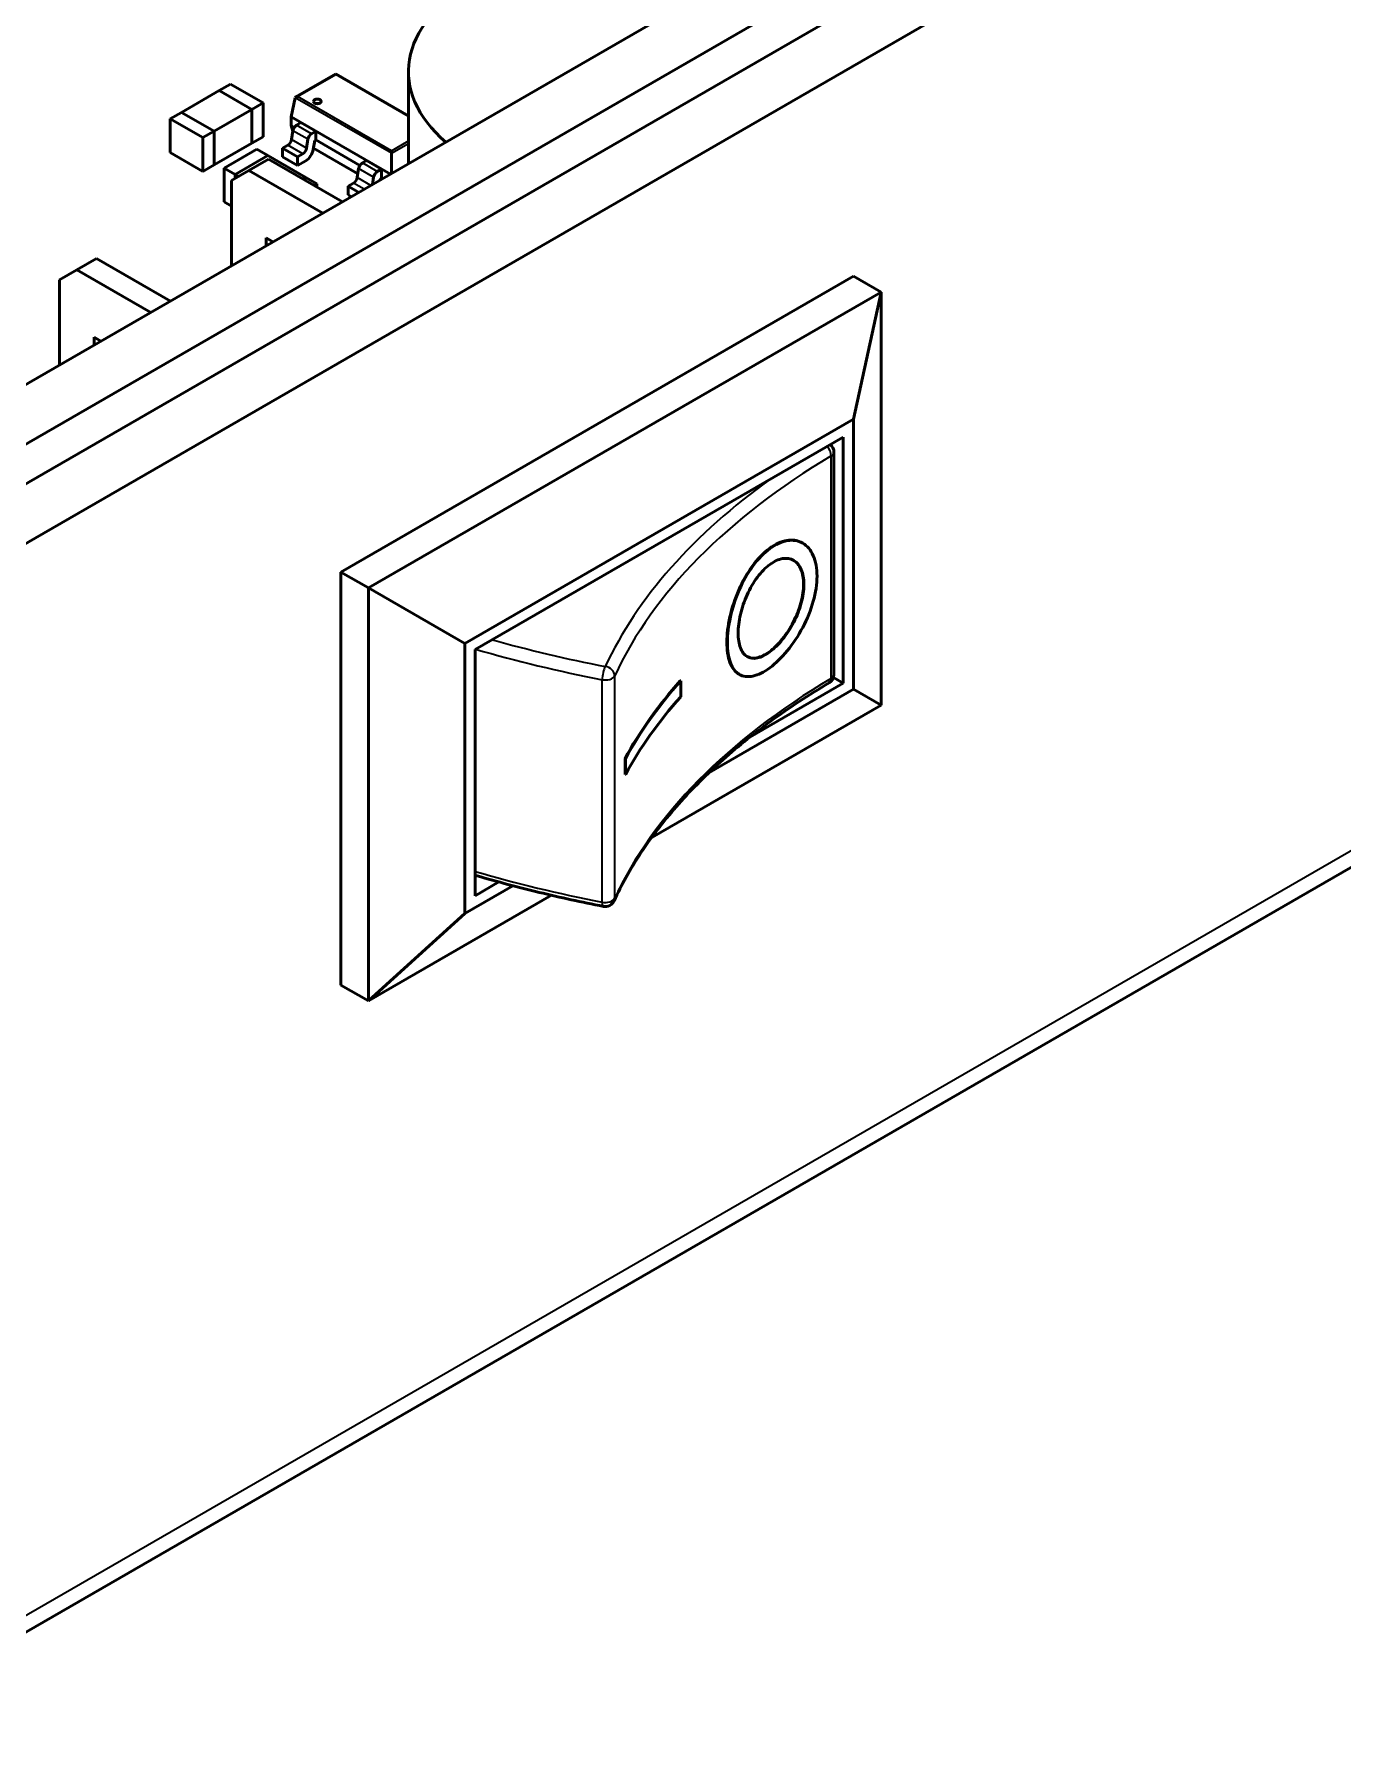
# Model space of a CAD drawing. Header units: millimetres. Extents: x -106 to 841, y -50 to 594.
# Drawn here: x 630.98 to 657.86, y 209.46 to 244.85 of the extents above; entities that cross this region are included whole.
import ezdxf

# ---------------------------------------------------------------- set-up
doc = ezdxf.new("R2010")
doc.units = ezdxf.units.MM
doc.layers.add('Visible (ISO)', color=7, linetype='Continuous', lineweight=50)
doc.layers.add('Visible Narrow (ISO)', color=7, linetype='Continuous', lineweight=35)

msp = doc.modelspace()

# ---------------------------------------------------------------- linework, layer by layer
at = {"layer": 'Visible (ISO)'}
for p, q in [((615.495, 227.593), (677.862, 263.6)), ((615.495, 226.776), (677.862, 262.783)), ((616.556, 226.164), (678.922, 262.171)), ((667.185, 258.66), (619.031, 230.859)), ((634.775, 243.699), (635.004, 243.831)), ((635.004, 243.831), (635.675, 243.444)), ((636.35, 243.567), (637.169, 244.04)), ((637.169, 244.04), (637.169, 244.029)), ((638.665, 243.176), (637.169, 244.04)), ((638.665, 244.088), (638.665, 242.194)), ((633.997, 243.25), (634.774, 243.698)), ((634.774, 243.698), (635.445, 243.311)), ((635.446, 243.311), (634.775, 243.699)), ((634.775, 243.698), (634.775, 243.699)), ((636.25, 243.156), (636.336, 243.552)), ((633.767, 243.117), (633.996, 243.249)), ((633.996, 243.249), (634.667, 242.862)), ((634.668, 242.862), (633.997, 243.25)), ((633.997, 243.249), (633.997, 243.25)), ((635.445, 243.311), (634.668, 242.862)), ((635.445, 242.617), (635.445, 243.311)), ((635.675, 243.444), (635.446, 243.311)), ((635.446, 242.617), (635.446, 243.311)), ((635.675, 242.75), (635.675, 243.444)), ((638.291, 241.978), (636.25, 243.156)), ((636.25, 242.979), (636.25, 243.156)), ((634.438, 242.73), (633.767, 243.117)), ((633.767, 242.423), (633.767, 243.117)), ((634.667, 242.862), (634.438, 242.73)), ((634.667, 242.168), (634.667, 242.862)), ((634.668, 242.168), (634.668, 242.862)), ((636.317, 242.94), (636.25, 242.979)), ((636.25, 242.979), (636.289, 242.866)), ((636.261, 242.69), (636.29, 242.873)), ((636.365, 242.988), (636.453, 243.039)), ((636.761, 242.861), (636.453, 243.039)), ((636.673, 242.811), (636.761, 242.861)), ((636.761, 242.684), (636.761, 242.861)), ((634.438, 242.036), (633.767, 242.423)), ((634.438, 242.036), (634.438, 242.73)), ((635.445, 242.617), (634.668, 242.168)), ((634.875, 242.106), (635.546, 242.493)), ((635.446, 242.617), (635.445, 242.618)), ((635.675, 242.75), (635.446, 242.617)), ((635.546, 242.493), (635.775, 242.361)), ((636.075, 242.511), (636.186, 242.575)), ((636.382, 242.333), (636.075, 242.511)), ((636.075, 242.333), (636.075, 242.511)), ((636.569, 242.512), (636.597, 242.696)), ((636.707, 242.486), (636.736, 242.67)), ((637.623, 241.984), (636.711, 242.511)), ((636.736, 242.67), (636.761, 242.684)), ((637.667, 242.16), (636.761, 242.684)), ((638.314, 242.459), (638.314, 242.41)), ((634.667, 242.168), (634.438, 242.036)), ((634.668, 242.168), (634.667, 242.169)), ((635.104, 241.973), (634.875, 242.106)), ((634.875, 241.412), (634.875, 242.106)), ((635.775, 242.361), (635.104, 241.973)), ((635.104, 241.973), (635.776, 242.36)), ((635.383, 242.055), (635.789, 242.29)), ((635.775, 242.36), (635.775, 242.361)), ((635.776, 242.36), (636.553, 241.912)), ((635.789, 242.29), (637.31, 241.412)), ((636.382, 242.155), (636.075, 242.333)), ((636.382, 242.333), (636.493, 242.397)), ((636.382, 242.155), (636.382, 242.333)), ((636.382, 242.155), (636.556, 242.256)), ((637.612, 241.91), (637.64, 242.094)), ((637.716, 242.209), (637.803, 242.259)), ((638.111, 242.082), (637.803, 242.259)), ((638.023, 242.031), (638.111, 242.082)), ((638.111, 241.904), (638.111, 242.082)), ((638.314, 241.992), (638.314, 242.41)), ((635.029, 241.851), (635.383, 242.055)), ((635.029, 240.095), (635.029, 241.851)), ((635.104, 241.894), (635.104, 241.973)), ((635.173, 241.933), (635.104, 241.973)), ((635.104, 241.894), (635.104, 241.973)), ((635.383, 242.055), (636.903, 241.177)), ((636.553, 241.912), (636.498, 241.88)), ((636.499, 241.88), (636.553, 241.911)), ((636.553, 241.911), (636.553, 241.912)), ((636.553, 241.911), (636.782, 241.779)), ((636.782, 241.779), (636.728, 241.748)), ((636.782, 241.716), (636.782, 241.779)), ((637.425, 241.731), (637.536, 241.795)), ((637.644, 241.605), (637.425, 241.731)), ((637.425, 241.553), (637.425, 241.731)), ((637.925, 241.767), (637.948, 241.916)), ((638.081, 241.857), (638.087, 241.89)), ((638.087, 241.89), (638.111, 241.904)), ((638.137, 241.889), (638.111, 241.904)), ((635.029, 241.322), (634.875, 241.412)), ((637.49, 241.516), (637.425, 241.553)), ((635.736, 240.503), (635.736, 240.667)), ((635.736, 240.667), (635.878, 240.585)), ((631.494, 239.809), (631.847, 240.014)), ((631.847, 240.014), (632.254, 240.248)), ((631.847, 240.014), (633.368, 239.136)), ((632.254, 240.248), (633.774, 239.371)), ((616.349, 203.661), (678.715, 239.668)), ((631.494, 238.054), (631.494, 239.809)), ((647.81, 239.881), (637.274, 233.798)), ((648.376, 239.554), (647.81, 239.881)), ((637.84, 233.471), (648.376, 239.554)), ((648.376, 239.554), (647.81, 236.942)), ((648.376, 239.554), (648.376, 231.063)), ((632.201, 238.462), (632.201, 238.626)), ((632.201, 238.626), (632.342, 238.544)), ((647.81, 236.942), (639.82, 232.328)), ((647.81, 231.389), (647.81, 236.942)), ((647.598, 236.574), (640.032, 232.206)), ((647.598, 231.512), (647.598, 236.574)), ((647.408, 236.266), (647.408, 231.693)), ((646.737, 234.408), (646.744, 234.404)), ((637.274, 233.798), (637.274, 225.306)), ((637.84, 233.471), (637.274, 233.798)), ((637.84, 224.98), (637.84, 233.471)), ((637.84, 233.471), (639.82, 232.328)), ((639.82, 232.328), (639.82, 226.776)), ((640.032, 232.206), (640.032, 227.144)), ((644.25, 231.564), (644.259, 231.562)), ((644.259, 231.562), (644.259, 231.235)), ((645.509, 231.672), (645.501, 231.676)), ((645.677, 230.403), (647.598, 231.512)), ((647.397, 231.628), (647.598, 231.512)), ((644.837, 229.672), (647.81, 231.389)), ((647.81, 231.389), (648.376, 231.063)), ((648.376, 231.063), (643.664, 228.342)), ((643.114, 229.637), (643.114, 229.963)), ((643.114, 229.963), (643.124, 229.962)), ((643.124, 229.635), (643.124, 229.962)), ((643.114, 229.637), (643.124, 229.635)), ((639.82, 226.776), (640.811, 227.349)), ((640.032, 227.144), (640.522, 227.426)), ((641.603, 227.153), (637.84, 224.98)), ((639.82, 226.776), (637.84, 224.98)), ((637.84, 224.98), (637.274, 225.306))]:
    msp.add_line(p, q, dxfattribs=at)
for centre, start, end in [((647.208, 236.266), 0, 51.0894), ((647.208, 231.693), 300.6999, 0), ((642.708, 227.121), 258.9576, 335.0798)]:
    msp.add_arc(centre, 0.2, start, end, dxfattribs=at)
for centre, major_axis, start_param, end_param in [((643.165, 244.088), (-4.5, 0), 4.119831, 6.875744), ((636.382, 243.549), (-0.046, 0), 4.712389, 6.157082), ((636.791, 243.384), (-0.0812, 0), 4.450941, 4.973837), ((636.365, 242.9), (0.0544, 0.0942), 0.785398, 2.160532), ((636.673, 242.722), (0.0544, 0.0942), 0.785398, 2.160532), ((636.186, 242.663), (0.0544, 0.0942), 3.926991, 5.302125), ((636.493, 242.486), (0.0544, 0.0942), 3.926991, 5.302125), ((636.556, 242.434), (0.109, 0.188), 3.926991, 5.302125), ((637.716, 242.12), (0.0544, 0.0942), 0.785398, 2.160532), ((637.536, 241.884), (0.0544, 0.0942), 3.926991, 5.302125), ((638.023, 241.942), (0.0544, 0.0942), 0.785398, 2.160532), ((660.17, 226.866), (-17.879, 0), 5.810667, 5.978464), ((660.17, 226.866), (-17.869, 0), 5.810667, 5.978464), ((660.17, 226.54), (-17.869, 0), 5.810667, 5.978464)]:
    msp.add_ellipse(centre, major_axis=major_axis, ratio=0.57735, start_param=start_param, end_param=end_param, dxfattribs=at)
msp.add_ellipse((636.791, 243.475), major_axis=(-0.0812, 0), ratio=0.57735, dxfattribs=at)
for points, knots in [([(646.737, 234.408), (646.649, 234.452), (646.55, 234.466), (646.442, 234.448), (646.324, 234.429), (646.204, 234.374), (646.081, 234.283), (645.959, 234.193), (645.844, 234.073), (645.735, 233.926), (645.627, 233.778), (645.533, 233.613), (645.453, 233.431), (645.374, 233.249), (645.313, 233.065), (645.271, 232.878), (645.229, 232.692), (645.208, 232.517), (645.208, 232.355)], [0.1299165, 0.1299165, 0.1299165, 0.1299165, 0.1875, 0.1875, 0.1875, 0.25, 0.25, 0.25, 0.3125, 0.3125, 0.3125, 0.375, 0.375, 0.375, 0.4375, 0.4375, 0.4375, 0.5, 0.5, 0.5, 0.5]), ([(645.217, 232.351), (645.217, 232.514), (645.238, 232.688), (645.322, 233.062), (645.382, 233.246), (645.542, 233.609), (645.635, 233.775), (645.852, 234.07), (645.967, 234.189), (646.212, 234.37), (646.332, 234.425), (646.567, 234.463), (646.673, 234.446), (646.859, 234.338), (646.932, 234.252), (647.035, 234.016), (647.061, 233.876), (647.061, 233.714)], [0.5, 0.5, 0.5, 0.5, 0.5625, 0.5625, 0.625, 0.625, 0.6875, 0.6875, 0.75, 0.75, 0.8125, 0.8125, 0.875, 0.875, 0.9375, 0.9375, 1, 1, 1, 1]), ([(645.439, 232.543), (645.439, 232.662), (645.455, 232.79), (645.519, 233.063), (645.564, 233.198), (645.684, 233.463), (645.754, 233.584), (645.915, 233.8), (646, 233.887), (646.179, 234.019), (646.267, 234.06), (646.438, 234.089), (646.514, 234.077), (646.648, 233.999), (646.7, 233.936), (646.774, 233.764), (646.792, 233.662), (646.792, 233.543)], [0.5, 0.5, 0.5, 0.5, 0.5625, 0.5625, 0.625, 0.625, 0.6875, 0.6875, 0.75, 0.75, 0.8125, 0.8125, 0.875, 0.875, 0.9375, 0.9375, 1, 1, 1, 1]), ([(646.557, 234.05), (646.563, 234.047), (646.568, 234.044), (646.573, 234.041), (646.64, 234.002), (646.693, 233.94), (646.73, 233.854), (646.766, 233.768), (646.785, 233.666), (646.785, 233.547)], [0.8700697, 0.8700697, 0.8700697, 0.8700697, 0.875, 0.875, 0.875, 0.9375, 0.9375, 0.9375, 1, 1, 1, 1]), ([(647.061, 233.714), (647.061, 233.551), (647.035, 233.379), (646.932, 233.014), (646.859, 232.835), (646.673, 232.484), (646.567, 232.325), (646.332, 232.038), (646.212, 231.921), (645.967, 231.74), (645.852, 231.683), (645.635, 231.636), (645.542, 231.648), (645.382, 231.744), (645.322, 231.824), (645.238, 232.051), (645.217, 232.189), (645.217, 232.351)], [0, 0, 0, 0, 0.0625, 0.0625, 0.125, 0.125, 0.1875, 0.1875, 0.25, 0.25, 0.3125, 0.3125, 0.375, 0.375, 0.4375, 0.4375, 0.5, 0.5, 0.5, 0.5]), ([(646.792, 233.543), (646.792, 233.424), (646.774, 233.297), (646.7, 233.029), (646.648, 232.897), (646.514, 232.638), (646.438, 232.521), (646.267, 232.309), (646.179, 232.223), (645.999, 232.091), (645.915, 232.049), (645.754, 232.015), (645.684, 232.025), (645.564, 232.096), (645.519, 232.156), (645.455, 232.323), (645.439, 232.424), (645.439, 232.543)], [0, 0, 0, 0, 0.0625, 0.0625, 0.125, 0.125, 0.1875, 0.1875, 0.25, 0.25, 0.3125, 0.3125, 0.375, 0.375, 0.4375, 0.4375, 0.5, 0.5, 0.5, 0.5]), ([(646.785, 233.547), (646.785, 233.427), (646.766, 233.301), (646.73, 233.167), (646.693, 233.032), (646.64, 232.901), (646.573, 232.771), (646.506, 232.642), (646.43, 232.524), (646.344, 232.418), (646.259, 232.313), (646.171, 232.227), (646.081, 232.16), (645.992, 232.094), (645.907, 232.052), (645.826, 232.036), (645.762, 232.022), (645.704, 232.025), (645.653, 232.045)], [0, 0, 0, 0, 0.0625, 0.0625, 0.0625, 0.125, 0.125, 0.125, 0.1875, 0.1875, 0.1875, 0.25, 0.25, 0.25, 0.3125, 0.3125, 0.3125, 0.3625169, 0.3625169, 0.3625169, 0.3625169]), ([(645.208, 232.355), (645.208, 232.192), (645.229, 232.054), (645.271, 231.941), (645.313, 231.828), (645.374, 231.747), (645.453, 231.699), (645.469, 231.69), (645.484, 231.682), (645.501, 231.676)], [0.5, 0.5, 0.5, 0.5, 0.5625, 0.5625, 0.5625, 0.625, 0.625, 0.625, 0.6369349, 0.6369349, 0.6369349, 0.6369349]), ([(647.31, 231.522), (646.887, 231.27), (646.487, 231.007), (645.736, 230.459), (645.385, 230.175), (644.736, 229.587), (644.438, 229.284), (643.897, 228.663), (643.655, 228.346), (643.228, 227.699), (643.044, 227.37), (642.889, 227.037)], [1.5848035, 1.5848035, 1.5848035, 1.5848035, 1.6866669, 1.6866669, 1.7885302, 1.7885302, 1.8903935, 1.8903935, 1.9922568, 1.9922568, 2.0941201, 2.0941201, 2.0941201, 2.0941201]), ([(640.032, 227.565), (640.046, 227.561), (640.06, 227.557), (640.283, 227.491), (640.495, 227.433), (640.921, 227.319), (641.136, 227.264), (641.569, 227.16), (641.787, 227.11), (642.226, 227.014), (642.447, 226.968), (642.67, 226.925)], [3.4574029, 3.4574029, 3.4574029, 3.4574029, 3.4597461, 3.4597461, 3.4950698, 3.4950698, 3.5303934, 3.5303934, 3.5657171, 3.5657171, 3.6010408, 3.6010408, 3.6010408, 3.6010408])]:
    msp.add_open_spline(points, degree=3, knots=knots, dxfattribs=at)
at = {"layer": 'Visible Narrow (ISO)'}
for p, q in [((636.382, 243.575), (637.169, 244.029)), ((638.665, 243.165), (637.169, 244.029)), ((638.314, 242.41), (636.336, 243.552)), ((638.314, 242.459), (636.382, 243.575)), ((636.597, 242.696), (636.29, 242.873)), ((636.673, 242.811), (636.365, 242.988)), ((636.493, 242.397), (636.186, 242.575)), ((636.569, 242.512), (636.261, 242.69)), ((637.624, 241.99), (636.712, 242.517)), ((638.314, 242.459), (638.665, 242.662)), ((638.314, 242.41), (638.665, 242.612)), ((637.948, 241.916), (637.64, 242.094)), ((638.023, 242.031), (637.716, 242.209)), ((637.755, 241.669), (637.536, 241.795)), ((637.892, 241.748), (637.612, 241.91)), ((678.922, 240.126), (616.556, 204.118)), ((647.352, 231.613), (647.352, 236.185)), ((646.785, 233.547), (646.792, 233.543)), ((645.208, 232.355), (645.217, 232.351)), ((642.644, 227.012), (642.644, 231.584)), ((642.901, 231.664), (642.901, 227.091))]:
    msp.add_line(p, q, dxfattribs=at)
for centre, major_axis, ratio, start_param, end_param in [((660.17, 228.989), (-17.879, 0), 0.57735, 5.511794, 6.021111), ((647.208, 236.266), (0.102, -0.172), 0.58538, 0.778296, 1.931743), ((647.208, 236.266), (0.2, 0), 0.57735, 5.511794, 6.283185), ((660.17, 229.152), (-18.079, 0), 0.57735, 5.603014, 6.021111), ((649.048, 242.523), (-20, 0), 0.57735, 1.103786, 1.244846), ((649.048, 242.686), (19.8, 0), 0.57735, 4.259376, 4.386439), ((642.708, 231.694), (-0.038, -0.196), 0.26145, 3.782791, 5.353587), ((642.708, 231.694), (0.181, -0.084), 0.788617, 0.351211, 1.922007), ((642.708, 231.694), (0.2, 0), 0.57735, 4.386439, 6.021111), ((660.17, 224.417), (-17.879, 0), 0.57735, 5.511794, 6.021111), ((647.208, 231.693), (0.102, -0.172), 0.58538, 0, 0.778296), ((647.208, 231.693), (0.2, 0), 0.57735, 5.511794, 6.283185), ((649.048, 237.951), (20, 0), 0.57735, 4.244722, 4.386439), ((642.708, 227.121), (0.2, 0), 0.57735, 4.386439, 6.021111), ((642.708, 227.121), (-0.038, -0.196), 0.26145, 5.353587, 6.283185), ((642.708, 227.121), (0.181, -0.084), 0.788617, 0, 0.351211)]:
    msp.add_ellipse(centre, major_axis=major_axis, ratio=ratio, start_param=start_param, end_param=end_param, dxfattribs=at)

doc.saveas('drawing.dxf')
